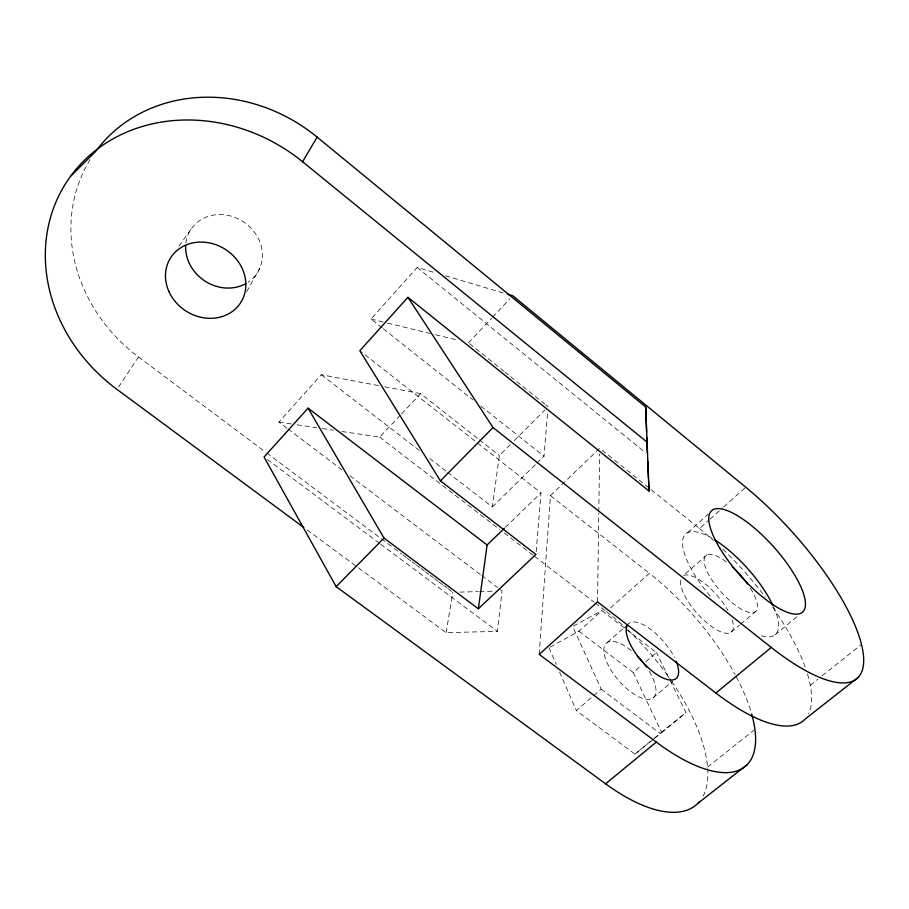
<?xml version="1.0" encoding="UTF-8"?>
<svg xmlns="http://www.w3.org/2000/svg" width="909" height="909" viewBox="0 0 909 909"><rect width="100%" height="100%" fill="white"/><g stroke="black" fill="none" stroke-linecap="round" stroke-linejoin="round"><path stroke-width="0.68" stroke-dasharray="4.54 3.41" d="M597.531 601.872L598.77 513.096M598.792 511.687L599.599 453.921M539.207 654.355L550.456 495.632L599.679 448.285L650.128 488.86M536.185 551.649L541.014 492.848L360.93 351.601M536.935 463.17L544.025 456.216L547.627 412.447M358.419 567.818L446.103 632.619L497.405 631.403L502.052 590.964L498.666 588.407M447.614 472.362L492.326 506.927L499.371 455.511L510.313 444.569M446.103 632.619L452.807 592.293M246.669 291.675L259.804 268.235M118.545 387.098L138.452 356.953A159.075 141.588 34.3 0 1 90.252 159.484M178.937 246.146L192.526 227.148M286.812 428.071L278.915 422.106L321.297 374.701L379.212 385.746M382.121 327.854L371.031 319.059L417.186 267.439L436.036 273.018M341.864 431.48L379.644 437.104L400.585 414.868M401.539 413.856L420.594 393.631L478.293 438.945M468.487 342.784L491.599 318.252M492.564 317.23L509.904 298.834M514.289 440.592L545.105 409.789M492.326 506.927L535.924 464.169M505.415 527.277L541.014 492.848M687.659 532.583L708.304 514.108M550.184 647.117L578.931 631.221L601.917 610.655L625.278 628.619M610.609 607.882L649.356 573.295A145.69 59.005 49.2 0 1 735.12 674.558M651.23 489.735L699.476 528.538L708.94 520.096M709.997 519.153L722.621 507.881M723.666 506.949L745.755 487.224M607.382 642.424L627.449 624.778M706.77 554.967L683.216 575.704A37.076 13.419 48.6 0 1 727.95 610.496M653.173 739.483L634.982 754.129L576.363 710.588L601.179 689.158L572.715 626.437L601.917 610.655M654.241 738.619L661.729 732.586L633.221 672.512L641.663 665.263M645.879 661.638L656.434 652.571L626.392 629.471M652.957 697.953L672.66 681.364M731.029 632.221L739.471 625.119M740.528 624.222L755.299 611.791M775.025 634.868L797.897 615.961M634.982 754.129L653.526 738.824M654.616 737.926L685.965 712.576L656.434 652.571M661.729 732.586L685.965 712.576M707.6 767.082L753.811 730.257M810.271 685.261L817.895 679.182M822.259 675.705L861.493 644.447M459.84 592.1L478.134 591.611M479.543 591.566L493.61 591.191M278.915 422.106L291.505 423.98M297.107 424.81L316.684 427.73M322.286 428.559L333.478 430.23M384.734 386.791L420.594 393.631M371.031 319.059L386.132 322.74M387.507 323.07L430.059 333.433M435.547 334.773L457.511 340.114M445.467 275.813L504.711 293.368M307.174 529.947L357.282 566.977M267.462 459.556L379.61 543.366M380.735 544.207L497.405 631.403M138.452 356.953L265.553 452.103M266.689 452.955L380.178 537.912M381.314 538.764L401.744 554.058M402.88 554.91L406.278 557.456M407.414 558.308L410.823 560.853M411.959 561.705L415.356 564.25M416.492 565.103L419.901 567.648M421.037 568.5L424.435 571.045M425.571 571.897L428.98 574.443M430.116 575.295L433.513 577.84M434.65 578.692L438.058 581.249M439.195 582.09L442.592 584.646M443.728 585.487L447.137 588.043M448.273 588.884L451.671 591.441M601.179 689.158L660.07 733.427M287.937 428.923L342.023 469.862M349.92 475.839L480.634 574.761M481.759 575.613L497.541 587.555M578.931 631.221L633.221 672.512M379.644 437.104L499.768 529.549M504.256 533.004L533.447 555.467M534.572 556.331L594.077 602.122M595.202 602.985L605.303 610.768M321.297 374.701L419.663 450.75M429.73 458.534L446.489 471.498M479.395 439.82L499.371 455.511M550.456 495.632L649.356 573.295M383.234 328.74L473.055 399.949M480.816 406.096L544.025 456.216M469.589 343.682L503.87 371.236M504.972 372.133L509.392 375.69M510.506 376.576L544.775 404.13M545.877 405.028L548.093 406.8M417.186 267.439L645.174 452.398M548.979 647.776L556.251 664.434M559.603 672.126L576.363 710.588M699.476 528.538A148.883 54.051 48.6 0 1 713.326 540.31M722.837 549.15A148.883 54.051 48.6 0 1 765.287 597.054M772.73 607.292A148.883 54.051 48.6 0 1 805.306 667.445M807.487 674.069A148.883 54.051 48.6 0 1 808.567 713.883M732.165 619.779A37.076 13.419 48.6 0 1 709.054 624.653A37.076 13.419 48.6 0 1 680.625 579.34M736.37 676.898A145.69 59.005 49.2 0 1 751.277 712.633M627.017 625.801A36.292 14.646 49.1 0 1 648.219 627.642A36.292 14.646 49.1 0 1 674.455 657.537M606.428 611.632A142.963 63.028 49.7 0 1 627.165 629.335M628.187 630.289A142.963 63.028 49.7 0 1 670.956 680.25M671.717 681.364A142.963 63.028 49.7 0 1 703.157 796.091M750.391 588.191A37.428 12.851 48.3 0 1 744.539 610.848A37.428 12.851 48.3 0 1 705.634 567.773A37.428 12.851 48.3 0 1 727.268 562.591M649.219 671.251A35.962 15.146 49.4 0 1 641.731 698.112A35.962 15.146 49.4 0 1 604.36 654.844A35.962 15.146 49.4 0 1 631.573 650.821M773.411 606.485A67.414 23.157 48.3 0 1 759.594 635.152M710.224 596.099A67.414 23.157 48.3 0 1 682.557 542.082A67.414 23.157 48.3 0 1 712.133 538.287M185.902 242.953A39.712 35.326 34.1 0 1 242.601 221.273A39.712 35.326 34.1 0 1 248.168 282.21"/><path stroke-width="1.36" d="M699.476 801.602A142.963 63.028 49.7 0 1 605.61 783.808L336.148 586.646L264.065 457.011L308.071 408.164L384.018 538.094L478.361 608.769L487.099 544.98L504.393 528.254M303.754 527.425L117.011 389.416A166.62 146.713 33 0 1 74.777 170.847A166.62 146.713 33 0 1 302.561 161.734L317.15 137.134L645.685 407.005L649.026 491.03L407.936 297.323L359.816 350.726L440.422 480.872L535.958 554.445L478.361 608.769M336.148 586.646L384.018 538.094M440.422 480.872L493.008 427.537L407.936 297.323M70.641 176.21L95.729 151.383A159.075 141.588 34.3 0 1 317.15 137.134M605.61 783.808L656.309 742.085A145.69 59.005 49.2 0 0 751.663 713.974M656.309 742.085L539.207 654.355L597.531 601.872L715.894 693.033L771.275 647.435A151.848 49.222 48.1 0 0 862.948 651.514A151.848 49.222 48.1 0 0 745.755 487.224L512.79 295.766L507.404 294.164M697.726 803.488L747.005 764.764M858.312 677.307L804.772 719.383A148.883 54.051 48.6 0 1 715.894 693.033M308.071 408.164L487.099 544.98M493.008 427.537L771.275 647.435M302.561 161.734L647.276 442.308M647.697 461.272L648.458 478.282M648.583 481.111L649.026 491.03M645.685 407.005L646.583 431.98M646.776 437.536L647.322 452.796M676.091 661.116A36.292 14.646 49.1 0 1 654.923 673.183A36.292 14.646 49.1 0 1 627.017 625.801M732.29 566.796A37.428 12.851 48.3 0 1 747.528 583.919M637.198 655.957A35.962 15.146 49.4 0 1 646.458 667.013M714.633 539.798A67.414 23.157 48.3 0 1 772.843 605.258M245.896 283.597A39.712 35.326 34.1 0 1 205.423 281.358A39.712 35.326 34.1 0 1 185.663 245.635M719.553 547.718A68.107 22.009 48.1 0 0 802.249 612.359A68.107 22.009 48.1 0 0 749.527 524.05A68.107 22.009 48.1 0 0 719.553 547.718M168.994 291.675A41.598 36.599 32.8 0 0 238.26 305.947A41.598 36.599 32.8 0 0 209.729 242.976A41.598 36.599 32.8 0 0 168.994 291.675"/></g></svg>
